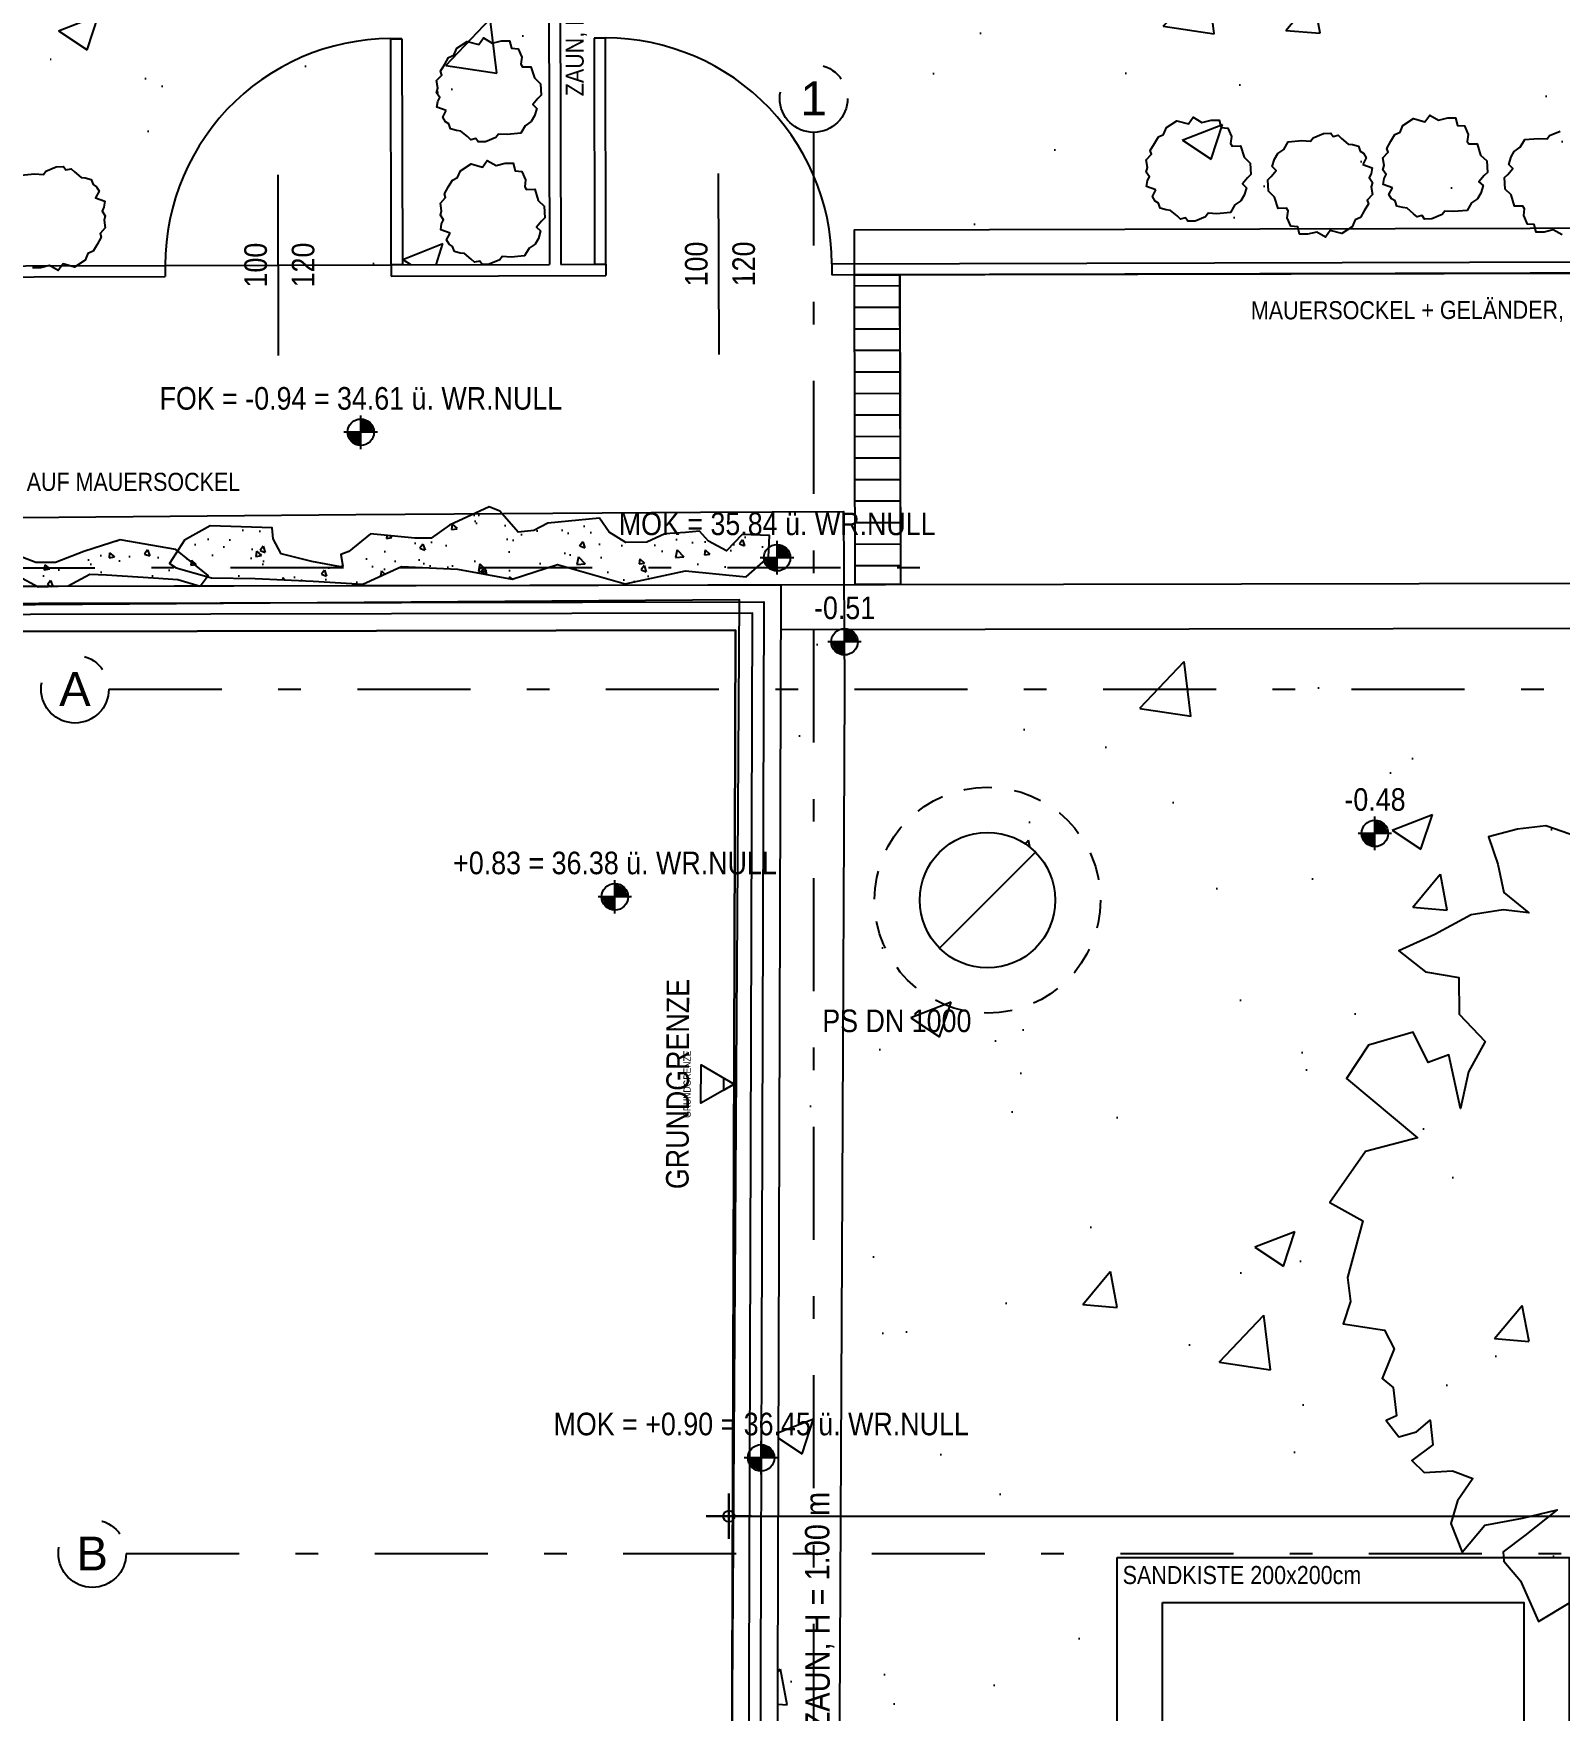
# Model space of a CAD drawing. Header units: millimetres. Extents: x 2639 to 2717, y 1476 to 1588.
# Drawn here: x 2674.53 to 2681.28, y 1527.91 to 1535.33 of the extents above; entities that cross this region are included whole.
import ezdxf
from ezdxf.enums import TextEntityAlignment as Align

# ---------------------------------------------------------------- set-up
doc = ezdxf.new("R2010")
doc.units = ezdxf.units.MM
doc.linetypes.add('HIDDEN2', pattern=[0.1875, 0.125, -0.0625])
doc.linetypes.add('STRICHPUNKT', pattern=[1, 0.5, -0.25, 0, -0.25])
doc.layers.add('00_HLP-G00-LEG-M0', color=6, linetype='Continuous', plot=False)
for name, color, linetype in [('01-SYM-G00-Leg-M0', 8, 'Continuous'), ('01-TXT---------M0', 1, 'Continuous'), ('02-ANS-G00-LEG-M0', 8, 'Continuous'), ('02-ANS-G00-LEG-Rigol', 8, 'Continuous'), ('02-AXO-G00-LEG-M0', 8, 'STRICHPUNKT'), ('02-DIM-G00-LEG-ACHSEN', 8, 'Continuous'), ('02-DIM-G00-LEG-M0', 8, 'Continuous'), ('02-FIL-G00-LEG-GRÜN', 72, 'Continuous'), ('02-TXT-G00-LEG-M0', 8, 'Continuous'), ('05-TXT--------M0', 8, 'Continuous'), ('05-TXT-G00-LEG-M0', 8, 'Continuous'), ('06-SYM-G00-LEG-M0', 8, 'Continuous'), ('07-SYM-G00-LEG-M0', 8, 'STRICHPUNKT'), ('09-FIL-G00-LEG-BLAU', 161, 'Continuous'), ('09-NAT-G00-LEG-PFLANZEN', 9, 'Continuous'), ('09-TXT-G00-LEG-M0', 8, 'Continuous'), ('09-VER-G00-LEG-GRUNDSTÜCKSGRENZE', 161, 'Continuous'), ('09-WEG-G00-Leg-M0', 8, 'Continuous'), ('09-WEG_G00-LEG-M0', 8, 'Continuous')]:
    doc.layers.add(name, color=color, linetype=linetype)
doc.styles.add('ARIAL', font='arial.ttf', dxfattribs={"width": 0.85})
doc.styles.get("Standard").update_dxf_attribs({"font": 'arial.ttf'})
doc.dimstyles.new('pp chromy&schneider', dxfattribs={"dimscale": 0.005, "dimtxt": 25, "dimasz": 10, "dimexe": 0, "dimexo": 0, "dimgap": 5, "dimtad": 1, "dimdec": 1, "dimlfac": 100, "dimrnd": 0.1, "dimzin": 9, "dimdsep": 46, "dimtxsty": 'ARIAL', "dimblk": 'c&s kote', "dimcen": 0, "dimse1": 1, "dimse2": 1, "dimclrd": 8, "dimclrt": 8, "dimadec": 0, "dimazin": 0, "dimtfac": 0.75, "dimtdec": 1, "dimtix": 1, "dimtmove": 2, "dimatfit": 0, "dimldrblk": 'NONE', "dimfxl": 1, "dimtolj": 1, "dimlwd": -1, "dimarcsym": 0})

# ---------------------------------------------------------------- blocks, each defined once
blk = doc.blocks.new('01-HK3')
blk.add_lwpolyline([(0, 0), (0.0423, 0.0732), (-0.0423, 0.0732)], close=True)
at = {"color": 0, "style": 'ARIAL', "width": 0.85}
blk.add_attdef('HEIGHT', text='', height=0.05, dxfattribs=at).set_placement((0, 0.35), align=Align.TOP_CENTER)
blk = doc.blocks.new('01-HK1')
for p, q in [((-0.0005, -0.0742), (-0.0005, 0.0742)), ((0.0737, 0), (-0.0747, 0))]:
    blk.add_line(p, q)
blk.add_circle((-0.0005, 0), 0.0586)
for points in [[(-0.0005, 0.0586), (0.0409, 0.0414), (-0.0005, 0)], [(-0.0005, 0), (0.0581, 0), (0.0409, 0.0414)], [(-0.0591, 0), (-0.0419, -0.0414), (-0.0005, 0)], [(-0.0419, -0.0414), (-0.0005, -0.0586), (-0.0005, 0)]]:
    blk.add_solid(points)
at = {"layer": '01-TXT---------M0', "color": 8, "style": 'ARIAL', "width": 0.85}
blk.add_attdef('HEIGHT', text='', height=0.1, dxfattribs=at).set_placement((0, 0.2), align=Align.TOP_CENTER)
blk = doc.blocks.new('c&s kote')
at = {"color": 8}
for p, q in [((0, -2), (0, 2)), ((0, 2), (0, -2)), ((-2, 0), (2, 0)), ((2, 0), (-2, 0))]:
    blk.add_line(p, q, dxfattribs=at)
blk.add_circle((0, 0), 0.5, dxfattribs=at)
blk = doc.blocks.new('*D2380')
at = {"layer": '02-DIM-G00-LEG-M0', "color": 8, "transparency": 16777216}
blk.add_line((2677.6549, 1528.7651), (2692.6499, 1528.7651), dxfattribs=at)
at = {"layer": 'Defpoints', "color": 0, "transparency": 16777216}
for p in [(2692.6999, 1528.7651), (2677.6049, 1523.2351), (2692.6999, 1523.2351)]:
    blk.add_point(p, dxfattribs=at)
at = {"layer": '02-DIM-G00-LEG-M0', "color": 8, "transparency": 16777216, "xscale": 0.05, "yscale": 0.05, "zscale": 0.05, "rotation": 180}
blk.add_blockref('c&s kote', (2677.6049, 1528.7651), dxfattribs=at)
at = {"layer": '02-DIM-G00-LEG-M0', "color": 8, "transparency": 16777216, "xscale": 0.05, "yscale": 0.05, "zscale": 0.05}
blk.add_blockref('c&s kote', (2692.6999, 1528.7651), dxfattribs=at)
at = {"layer": '02-DIM-G00-LEG-M0', "color": 8, "transparency": 16777216, "insert": (2685.1524, 1528.6762), "char_height": 0.125, "attachment_point": 5, "rotation": 180, "style": 'ARIAL'}
blk.add_mtext('\\A1;1509.5', dxfattribs=at)
blk = doc.blocks.new('_None')
blk = doc.blocks.new('05-TXT')
at = {"layer": '05-TXT--------M0'}
blk.add_line((-0.4, 0), (0.4, 0), dxfattribs=at)
at = {"layer": '05-TXT--------M0', "color": 8, "style": 'ARIAL', "width": 0.85}
blk.add_attdef('BREITE', text='', height=0.1, dxfattribs=at).set_placement((0, 0.05), align=Align.CENTER)
blk.add_attdef('HÖHE', text='', height=0.1, rotation=360, dxfattribs=at).set_placement((0, -0.06), align=Align.TOP_CENTER)
blk = doc.blocks.new('*D2774')
at = {"layer": '02-DIM-G00-LEG-ACHSEN', "color": 8, "transparency": 16777216}
blk.add_arc((2706.1499, 1532.4251), 0.3783, 7.57924, 82.42076, dxfattribs=at)
at = {"layer": 'Defpoints', "color": 0, "transparency": 16777216}
for p in [(2706.1499, 1534.8888), (2706.4775, 1532.6142), (2674.8607, 1532.4251), (2708.5499, 1532.4251), (2706.1499, 1499.9613)]:
    blk.add_point(p, dxfattribs=at)
at = {"layer": '02-DIM-G00-LEG-ACHSEN', "color": 8, "transparency": 16777216, "xscale": 0.05, "yscale": 0.05, "zscale": 0.05}
for p, rotation in [((2706.1499, 1532.8033), 176.2103799030757), ((2706.5282, 1532.4251), 273.7896200982584)]:
    blk.add_blockref('c&s kote', p, dxfattribs=dict(at, rotation=rotation))
at = {"layer": '02-DIM-G00-LEG-ACHSEN', "color": 8, "transparency": 16777216, "insert": (2706.4802, 1532.7553), "char_height": 0.125, "attachment_point": 5, "rotation": 315, "style": 'ARIAL'}
blk.add_mtext('\\A1;90.00°', dxfattribs=at)
blk = doc.blocks.new('*D2813')
at = {"layer": '02-DIM-G00-LEG-ACHSEN', "color": 8, "transparency": 16777216}
blk.add_arc((2677.9799, 1503.0317), 0.9465, 182.33948, 266.973, dxfattribs=at)
at = {"layer": 'Defpoints', "color": 0, "transparency": 16777216}
for p in [(2677.9799, 1534.8888), (2674.9373, 1503.0682), (2708.5499, 1502.6649), (2677.1565, 1502.565), (2677.9799, 1499.9613)]:
    blk.add_point(p, dxfattribs=at)
at = {"layer": '02-DIM-G00-LEG-ACHSEN', "color": 8, "transparency": 16777216, "xscale": 0.05, "yscale": 0.05, "zscale": 0.05}
for p, rotation in [((2677.0335, 1503.0431), 90.82598231942102), ((2677.9799, 1502.0852), 358.4865013265452)]:
    blk.add_blockref('c&s kote', p, dxfattribs=dict(at, rotation=rotation))
at = {"layer": '02-DIM-G00-LEG-ACHSEN', "color": 8, "transparency": 16777216, "insert": (2677.3698, 1502.4289), "char_height": 0.125, "attachment_point": 5, "rotation": 314.65624, "style": 'ARIAL'}
blk.add_mtext('\\A1;90.69°', dxfattribs=at)
blk = doc.blocks.new('*D2814')
at = {"layer": '02-DIM-G00-LEG-ACHSEN', "color": 8, "transparency": 16777216}
blk.add_arc((2706.1499, 1502.6937), 0.9163, 273.12696, 356.18552, dxfattribs=at)
at = {"layer": 'Defpoints', "color": 0, "transparency": 16777216}
for p in [(2706.1499, 1534.8888), (2674.9373, 1503.0682), (2708.5499, 1502.6649), (2706.6049, 1501.8983), (2706.1499, 1499.9613)]:
    blk.add_point(p, dxfattribs=at)
at = {"layer": '02-DIM-G00-LEG-ACHSEN', "color": 8, "transparency": 16777216, "xscale": 0.05, "yscale": 0.05, "zscale": 0.05}
for p, rotation in [((2707.0661, 1502.6827), 87.74900272405822), ((2706.1499, 1501.7774), 181.5634809221943)]:
    blk.add_blockref('c&s kote', p, dxfattribs=dict(at, rotation=rotation))
at = {"layer": '02-DIM-G00-LEG-ACHSEN', "color": 8, "transparency": 16777216, "insert": (2706.8564, 1501.9787), "char_height": 0.125, "attachment_point": 5, "rotation": 224.65624, "style": 'ARIAL'}
blk.add_mtext('\\A1;89.31°', dxfattribs=at)

msp = doc.modelspace()

# ---------------------------------------------------------------- hatches: boundary and pattern name
at = {"layer": '02-ANS-G00-LEG-Rigol'}
h = msp.add_hatch(dxfattribs=at)
h.set_pattern_fill('ANSI31', color=256, scale=0.03, angle=602.4813, style=0)
h.set_pattern_definition([(0.1423, (2608.34053, 1505.36623), (-0.00023657, 0.09524971), [])])
h.paths.add_polyline_path([(2678.1606, 1534.2579), (2678.3606, 1534.2584), (2678.3639, 1532.8879), (2678.1639, 1532.8874)])
at = {"layer": '02-FIL-G00-LEG-GRÜN'}
h = msp.add_hatch(dxfattribs=at)
h.set_pattern_fill('AR-CONC', color=256, scale=0.01, angle=107.33899, style=0)
h.set_pattern_definition([(50.435, (2675.2782, 1543.3507), (1.823, -0.14556), [0.1905, -2.0955]), (355.435, (2675.2782, 1543.3507), (-0.36692, 1.90784), [0.1524, -1.6764]), (100.886, (2675.4301, 1543.3386), (1.4561, 1.76227), [0.1619, -1.7809]), (46.619, (2675.2744, 1543.8587), (2.7139, -0.39984), [0.28575, -3.14325]), (97.07, (2675.5005, 1543.8254), (2.3552, 2.4922), [0.24285, -2.67135]), (351.619, (2675.2744, 1543.8587), (2.3552, 2.4922), [0.2286, -2.5146]), (21.435, (2675.5293, 1543.7337), (1.52386, -1.01112), [0.1905, -2.0955]), (326.435, (2675.5293, 1543.7337), (0.60403, 1.84652), [0.1524, -1.6764]), (71.886, (2675.6563, 1543.6494), (2.12789, 0.8354), [0.1619, -1.7809]), (37.935, (2675.2782, 1543.35074), (0.02447, 0.84576), [0, -1.65608, 0, -1.7018, 0, -1.68275]), (7.935, (2675.2782, 1543.3507), (0.660576, 1.00685), [0, -0.97028, 0, -1.61798, 0, -0.64135]), (327.935, (2674.7118, 1543.34644), (1.3563, -0.046997), [0, -0.635, 0, -1.9812, 0, -2.6289]), (317.935, (2674.4578, 1543.3445), (1.47932, 0.2655), [0, -0.8255, 0, -1.31572, 0, -1.8669])])
h.paths.add_polyline_path([(2676.8104, 1534.3045), (2676.8026, 1537.4545), (2673.3151, 1537.4458), (2673.3193, 1535.782), (2666.4693, 1535.765), (2666.473, 1534.2788)])
h = msp.add_hatch(dxfattribs=at)
h.set_pattern_fill('AR-CONC', color=256, scale=0.01, angle=107.33899, style=0)
h.set_pattern_definition([(50.2925, (2735.0388, 1472.565), (1.822637, -0.15009), [0.1905, -2.0955]), (355.2925, (2735.0388, 1472.565), (-0.362176, 1.908743), [0.1524, -1.6764]), (100.7435, (2735.1907, 1472.5525), (1.460468, 1.758644), [0.1619, -1.7809]), (46.4767, (2735.0362, 1473.073), (2.7129, -0.40658), [0.28575, -3.14325]), (96.928, (2735.2623, 1473.0392), (2.36138, 2.48634), [0.24285, -2.67135]), (351.4765, (2735.0362, 1473.073), (2.36139, 2.48634), [0.2286, -2.5146]), (21.2925, (2735.2908, 1472.9473), (1.52135, -1.014903), [0.1905, -2.0955]), (326.2925, (2735.2908, 1472.9473), (0.60861, 1.84501), [0.1524, -1.6764]), (71.7439, (2735.4176, 1472.8628), (2.129956, 0.83011), [0.1619, -1.7809]), (37.79245, (2735.0388, 1472.56505), (0.02657, 0.845697), [0, -1.65608, 0, -1.7018, 0, -1.68275]), (7.7925, (2735.0388, 1472.56505), (0.6630745, 1.005203), [0, -0.97028, 0, -1.61798, 0, -0.64135]), (327.79245, (2734.4724, 1472.56216), (1.3561807, -0.050366), [0, -0.635, 0, -1.9812, 0, -2.6289]), (317.7925, (2734.2184, 1472.5609), (1.479975, 0.261822), [0, -0.8255, 0, -1.31572, 0, -1.8669])])
h.paths.add_polyline_path([(2678.36, 1534.4584), (2678.3567, 1535.7945), (2683.5793, 1535.8075), (2683.5751, 1537.4713), (2687.7496, 1537.4817), (2687.7302, 1534.4816), (2683.974, 1534.4723), (2682.9451, 1534.4697)])
h = msp.add_hatch(dxfattribs=at)
h.set_pattern_fill('AR-CONC', color=256, scale=0.0015, angle=14.28664, style=0)
h.set_pattern_definition([(317.3824, (2682.86418, 1522.30279), (-0.0363642, -0.2719), [0.028575, -0.314325]), (262.3824, (2682.86418, 1522.3028), (0.2887, 0.039721), [0.02286, -0.25146]), (7.8334, (2682.86115, 1522.28013), (0.2523347, -0.23218), [0.024285, -0.267135]), (313.5666, (2682.9403, 1522.2993), (-0.081568, -0.403314), [0.042862, -0.471488]), (4.018, (2682.9335, 1522.2657), (0.354488, -0.372685), [0.036428, -0.400702]), (258.5664, (2682.9403, 1522.2993), (0.354487, -0.372685), [0.03429, -0.37719]), (288.3824, (2682.91953, 1522.26212), (-0.1636246, -0.2201793), [0.028575, -0.314325]), (233.3824, (2682.91953, 1522.26212), (0.27176, -0.105224), [0.02286, -0.25146]), (338.8338, (2682.9059, 1522.24377), (0.108136, -0.325403), [0.024285, -0.267135]), (304.8824, (2682.86418, 1522.30279), (0.1264886, -0.0104205), [0, -0.248412, 0, -0.25527, 0, -0.2524125]), (274.8824, (2682.86418, 1522.30279), (0.1455366, -0.1069878), [0, -0.145542, 0, -0.242697, 0, -0.0962025]), (234.8824, (2682.86806, 1522.38766), (-0.01787275, -0.2027812), [0, -0.09525, 0, -0.29718, 0, -0.394335]), (224.8824, (2682.8698, 1522.42572), (0.0279524, -0.2237038), [0, -0.123825, 0, -0.197358, 0, -0.280035])])
h.paths.add_polyline_path([(2677.78, 1533.0086), (2677.7844, 1533.1044), (2677.6642, 1533.1099), (2677.5944, 1533.0363), (2677.5144, 1533.0801), (2677.4745, 1533.1239), (2677.4131, 1533.1179), (2677.322, 1533.1116), (2677.2417, 1533.0751), (2677.1492, 1533.0741), (2677.0744, 1533.1194), (2677.0318, 1533.1808), (2676.804, 1533.1594), (2676.7418, 1533.1267), (2676.6727, 1533.1196), (2676.591, 1533.2127), (2676.5438, 1533.2321), (2676.3682, 1533.1507), (2676.2865, 1533.0925), (2676.2143, 1533.0924), (2676.0193, 1533.1116), (2675.9229, 1533.0335), (2675.888, 1533.0213), (2675.8959, 1532.9694), (2675.8855, 1532.9664), (2675.7594, 1532.9894), (2675.6234, 1533.0231), (2675.5887, 1533.09), (2675.584, 1533.1384), (2675.3086, 1533.1475), (2675.1957, 1533.0839), (2675.1291, 1532.9803), (2675.1592, 1532.9618), (2675.3153, 1532.9168), (2675.5077, 1532.9149), (2675.7649, 1532.9031), (2675.9843, 1532.8897), (2676.1562, 1532.9678), (2676.4032, 1532.9565), (2676.6451, 1532.911), (2676.846, 1532.9766), (2677.1461, 1532.8916), (2677.4133, 1532.9481), (2677.6813, 1532.9221)])
h = msp.add_hatch(dxfattribs=at)
h.set_pattern_fill('AR-CONC', color=256, scale=0.0015, angle=17.04654, style=0)
h.set_pattern_definition([(320.1423, (2683.8439, 1522.6034), (-0.0232298, -0.2733355), [0.028575, -0.314325]), (265.1423, (2683.8439, 1522.6034), (0.286453, 0.053576), [0.02286, -0.25146]), (10.5933, (2683.84195, 1522.58063), (0.2632217, -0.2197607), [0.024285, -0.267135]), (316.3265, (2683.9201, 1522.6036), (-0.0620534, -0.406774), [0.042862, -0.471488]), (6.778, (2683.9149, 1522.5697), (0.372022, -0.355183), [0.036428, -0.400703]), (261.3263, (2683.9201, 1522.6036), (0.372021, -0.355184), [0.03429, -0.37719]), (291.1423, (2683.90113, 1522.56545), (-0.152833, -0.2278026), [0.028575, -0.314325]), (236.1423, (2683.90113, 1522.56545), (0.2765113, -0.0920166), [0.02286, -0.25146]), (341.5937, (2683.8884, 1522.54647), (0.123679, -0.3198185), [0.024285, -0.267135]), (307.6423, (2683.84389, 1522.60341), (0.1268437, -0.0043179), [0, -0.248412, 0, -0.25527, 0, -0.2524125]), (277.6423, (2683.84389, 1522.60341), (0.1505193, -0.099856), [0, -0.145542, 0, -0.242697, 0, -0.0962025]), (237.6423, (2683.84368, 1522.68837), (-0.00808795, -0.2034066), [0, -0.09525, 0, -0.29718, 0, -0.394335]), (227.6423, (2683.84358, 1522.72647), (0.0386915, -0.2220984), [0, -0.123825, 0, -0.197358, 0, -0.280035])])
h.paths.add_polyline_path([(2675.3001, 1532.9271), (2675.157, 1533.0436), (2674.9103, 1533.0863), (2674.7503, 1533.034), (2674.6249, 1532.986), (2674.5384, 1532.9858), (2674.4041, 1533.0374), (2674.3088, 1533.0891), (2674.166, 1533.0801), (2673.9107, 1533.0708), (2673.8243, 1533.036), (2673.7853, 1533.0359), (2673.9585, 1532.993), (2673.7898, 1532.9926), (2673.664, 1533.1092), (2673.6553, 1533.1265), (2673.5947, 1533.1437), (2673.517, 1533.0655), (2673.4997, 1533.0352), (2673.4825, 1532.9875), (2673.4913, 1532.9356), (2673.5367, 1532.8774), (2673.6256, 1532.8776), (2673.7035, 1532.8928), (2673.8636, 1532.8889), (2674.028, 1532.8806), (2674.1706, 1532.9632), (2674.2441, 1532.9894), (2674.3437, 1532.9637), (2674.4606, 1532.925), (2674.5473, 1532.8776), (2674.6814, 1532.8822), (2674.7765, 1532.9344), (2674.8501, 1532.9303), (2675.0578, 1532.9178), (2675.166, 1532.9094), (2675.2643, 1532.8807)])
h = msp.add_hatch(dxfattribs=at)
h.set_pattern_fill('AR-CONC', color=256, scale=0.01, angle=107.33899, style=0)
h.set_pattern_definition([(50.2925, (2620.0388, 1472.565), (1.822637, -0.15009), [0.1905, -2.0955]), (355.2925, (2620.0388, 1472.565), (-0.362176, 1.908743), [0.1524, -1.6764]), (100.7435, (2620.1907, 1472.5525), (1.460468, 1.758644), [0.1619, -1.7809]), (46.4767, (2620.0362, 1473.073), (2.7129, -0.40658), [0.28575, -3.14325]), (96.928, (2620.2623, 1473.0392), (2.36138, 2.48634), [0.24285, -2.67135]), (351.4765, (2620.0362, 1473.073), (2.36139, 2.48634), [0.2286, -2.5146]), (21.2925, (2620.2908, 1472.9473), (1.52135, -1.014903), [0.1905, -2.0955]), (326.2925, (2620.2908, 1472.9473), (0.60861, 1.84501), [0.1524, -1.6764]), (71.7439, (2620.4176, 1472.8628), (2.129956, 0.83011), [0.1619, -1.7809]), (37.79245, (2620.0388, 1472.56505), (0.02657, 0.845697), [0, -1.65608, 0, -1.7018, 0, -1.68275]), (7.7925, (2620.0388, 1472.56505), (0.6630745, 1.005203), [0, -0.97028, 0, -1.61798, 0, -0.64135]), (327.79245, (2619.4724, 1472.56216), (1.3561807, -0.050366), [0, -0.635, 0, -1.9812, 0, -2.6289]), (317.7925, (2619.2184, 1472.5609), (1.479975, 0.261822), [0, -0.8255, 0, -1.31572, 0, -1.8669])])
h.paths.add_polyline_path([(2686.1674, 1525.1351), (2686.1674, 1532.7024), (2677.8356, 1532.6868), (2677.8126, 1525.1351)])
h.paths.add_polyline_path([(2679.3231, 1528.5831), (2681.3231, 1528.5831), (2681.3231, 1526.5831), (2679.3231, 1526.5831)], flags=16)
edge = h.paths.add_edge_path(flags=16)
edge.add_arc((2682.5796, 1530.2113), 0.65, 107.04654, 467.04654)
edge = h.paths.add_edge_path(flags=16)
edge.add_arc((2678.7507, 1531.4913), 0.3, 107.04654, 467.04654)
edge = h.paths.add_edge_path(flags=16)
edge.add_arc((2684.6999, 1531.6513), 0.3, 107.04654, 467.04654)

# ---------------------------------------------------------------- linework, layer by layer
at = {"layer": '00_HLP-G00-LEG-M0'}
for points in [[(2660.3476, 1532.69), (2660.3403, 1533.1596), (2662.7913, 1533.1893), (2664.4398, 1533.2092), (2664.4398, 1533.2748), (2664.9977, 1533.2815), (2665.0268, 1533.0471), (2665.3977, 1533.0461), (2669.0363, 1533.0373), (2671.6883, 1533.0562), (2672.8032, 1533.06), (2672.7941, 1533.4914), (2673.4371, 1533.4956), (2673.4395, 1533.1829), (2674.3083, 1533.1829), (2675.9544, 1533.1983), (2677.479, 1533.2083), (2678.1118, 1533.2105), (2678.1167, 1532.4258), (2678.1057, 1530.2136), (2678.0855, 1526.1282)], [(2674.4606, 1532.925), (2674.5473, 1532.8776), (2674.6814, 1532.8822), (2674.7765, 1532.9344), (2674.8501, 1532.9303), (2675.0578, 1532.9178), (2675.166, 1532.9094), (2675.2643, 1532.8807), (2675.3001, 1532.9271), (2675.157, 1533.0436), (2674.9103, 1533.0863), (2674.7503, 1533.034), (2674.6249, 1532.986), (2674.5384, 1532.9858), (2674.4041, 1533.0374)], [(2677.5905, 1523.2559), (2677.6254, 1528.6476), (2677.6524, 1532.8203), (2669.552, 1532.7624), (2661.4516, 1532.7045)]]:
    msp.add_lwpolyline(points, dxfattribs=at)
msp.add_lwpolyline([(2677.78, 1533.0086), (2677.7844, 1533.1044), (2677.6642, 1533.1099), (2677.5944, 1533.0363), (2677.5144, 1533.0801), (2677.4745, 1533.1239), (2677.4131, 1533.1179), (2677.322, 1533.1116), (2677.2417, 1533.0751), (2677.1492, 1533.0741), (2677.0744, 1533.1194), (2677.0318, 1533.1808), (2676.804, 1533.1594), (2676.7418, 1533.1267), (2676.6727, 1533.1196), (2676.591, 1533.2127), (2676.5438, 1533.2321), (2676.3682, 1533.1507), (2676.2865, 1533.0925), (2676.2143, 1533.0924), (2676.0193, 1533.1116), (2675.9229, 1533.0335), (2675.888, 1533.0213), (2675.8959, 1532.9694), (2675.8855, 1532.9664), (2675.7594, 1532.9894), (2675.6234, 1533.0231), (2675.5887, 1533.09), (2675.584, 1533.1384), (2675.3086, 1533.1475), (2675.1957, 1533.0839), (2675.1291, 1532.9803), (2675.1592, 1532.9618), (2675.3153, 1532.9168), (2675.5077, 1532.9149), (2675.7649, 1532.9031), (2675.9843, 1532.8897), (2676.1562, 1532.9678), (2676.4032, 1532.9565), (2676.6451, 1532.911), (2676.846, 1532.9766), (2677.1461, 1532.8916), (2677.4133, 1532.9481), (2677.6813, 1532.9221)], close=True, dxfattribs=at)
at = {"layer": '02-ANS-G00-LEG-M0'}
msp.add_line((2664.9266, 1532.8624), (2687.72, 1532.9056), dxfattribs=at)
for points in [[(2687.7289, 1534.2816), (2678.1606, 1534.2579), (2678.1601, 1534.4579), (2687.7302, 1534.4816)], [(2662.586, 1532.8579), (2664.9251, 1532.8624), (2677.8347, 1532.8869), (2677.8111, 1525.1344), (2677.8049, 1523.2344)], [(2662.6361, 1532.783), (2664.9253, 1532.7874), (2677.7595, 1532.8117), (2677.7361, 1525.2347), (2677.7301, 1523.2847), (2677.6801, 1523.2848), (2677.6861, 1525.2348), (2677.7094, 1532.7616), (2664.9254, 1532.7374), (2662.6362, 1532.733), (2662.6361, 1532.783)], [(2662.5863, 1532.6579), (2664.9255, 1532.6624), (2677.6341, 1532.6865), (2677.6111, 1525.2351), (2677.6049, 1523.2351)]]:
    msp.add_lwpolyline(points, dxfattribs=at)
at = {"layer": '02-ANS-G00-LEG-Rigol'}
msp.add_lwpolyline([(2678.1606, 1534.2579), (2678.3606, 1534.2584), (2678.3639, 1532.8879), (2678.1639, 1532.8874)], close=True, dxfattribs=at)
at = {"layer": '02-AXO-G00-LEG-M0'}
for points in [[(2677.9799, 1534.8888), (2677.9799, 1499.9613)], [(2645.6991, 1532.9551), (2678.638, 1532.9634)], [(2674.8607, 1532.4251), (2708.5499, 1532.4251)], [(2674.9373, 1528.6001), (2708.5499, 1528.6001)]]:
    msp.add_lwpolyline(points, dxfattribs=at)
for centre in [(2677.9799, 1535.0388), (2674.7107, 1532.4251), (2674.7873, 1528.6001)]:
    msp.add_circle(centre, 0.15, dxfattribs=at)
at = {"layer": '06-SYM-G00-LEG-M0'}
msp.add_lwpolyline([(2678.3622, 1533.5753, 0, 0, 0), (2685.9122, 1533.594, 0.1, 0, 0), (2686.2122, 1533.5948, 0, 0, 0)], format="xyseb", dxfattribs=at)
at = {"layer": '09-NAT-G00-LEG-PFLANZEN'}
for points in [[(2676.3541, 1534.9848), (2676.3127, 1534.9995), (2676.3168, 1535.0258), (2676.3254, 1535.0432), (2676.3114, 1535.0642), (2676.3166, 1535.0837), (2676.3113, 1535.1176), (2676.3342, 1535.1423), (2676.3289, 1535.1591), (2676.3473, 1535.1908), (2676.3646, 1535.22), (2676.3876, 1535.2305), (2676.4004, 1535.2606), (2676.4469, 1535.2909), (2676.4977, 1535.2773), (2676.519, 1535.3063), (2676.5576, 1535.2838), (2676.5982, 1535.2939), (2676.6335, 1535.2939), (2676.642, 1535.2607), (2676.672, 1535.2582), (2676.6886, 1535.2211), (2676.6845, 1535.1903), (2676.6918, 1535.1786), (2676.729, 1535.1793), (2676.744, 1535.1296), (2676.771, 1535.1037), (2676.7743, 1535.0527), (2676.7595, 1535.0384), (2676.7366, 1535.0117), (2676.7545, 1534.9944), (2676.7448, 1534.9615), (2676.7303, 1534.9365), (2676.7038, 1534.9183), (2676.6838, 1534.8845), (2676.6241, 1534.8792), (2676.5852, 1534.8814), (2676.5741, 1534.8665), (2676.5279, 1534.8472), (2676.4959, 1534.8464), (2676.4854, 1534.8614), (2676.4627, 1534.856), (2676.4476, 1534.8702), (2676.4185, 1534.8945), (2676.3994, 1534.8969), (2676.3734, 1534.9037), (2676.3654, 1534.9264), (2676.35, 1534.9355), (2676.3384, 1534.9555), (2676.3541, 1534.9848)], [(2679.4948, 1534.634), (2679.4533, 1534.6486), (2679.4574, 1534.675), (2679.466, 1534.6923), (2679.452, 1534.7133), (2679.4573, 1534.7329), (2679.4519, 1534.7667), (2679.4749, 1534.7915), (2679.4696, 1534.8082), (2679.488, 1534.8399), (2679.5053, 1534.8692), (2679.5283, 1534.8797), (2679.5411, 1534.9098), (2679.5876, 1534.9401), (2679.6383, 1534.9264), (2679.6597, 1534.9555), (2679.6983, 1534.933), (2679.7389, 1534.943), (2679.7741, 1534.943), (2679.7827, 1534.9098), (2679.8127, 1534.9074), (2679.8293, 1534.8703), (2679.8252, 1534.8395), (2679.8325, 1534.8278), (2679.8696, 1534.8284), (2679.8847, 1534.7788), (2679.9116, 1534.7528), (2679.9149, 1534.7019), (2679.9002, 1534.6876), (2679.8773, 1534.6609), (2679.8952, 1534.6435), (2679.8855, 1534.6106), (2679.871, 1534.5856), (2679.8445, 1534.5675), (2679.8245, 1534.5337), (2679.7648, 1534.5284), (2679.7258, 1534.5306), (2679.7147, 1534.5156), (2679.6686, 1534.4964), (2679.6365, 1534.4956), (2679.6261, 1534.5105), (2679.6034, 1534.5052), (2679.5883, 1534.5193), (2679.5591, 1534.5436), (2679.5401, 1534.546), (2679.514, 1534.5528), (2679.506, 1534.5756), (2679.4907, 1534.5846), (2679.4791, 1534.6047), (2679.4948, 1534.634)], [(2680.5417, 1534.6435), (2680.5002, 1534.6582), (2680.5043, 1534.6845), (2680.5129, 1534.7019), (2680.4989, 1534.7229), (2680.5042, 1534.7425), (2680.4988, 1534.7763), (2680.5218, 1534.8011), (2680.5165, 1534.8178), (2680.5349, 1534.8495), (2680.5522, 1534.8788), (2680.5752, 1534.8892), (2680.588, 1534.9194), (2680.6345, 1534.9496), (2680.6852, 1534.936), (2680.7066, 1534.965), (2680.7452, 1534.9425), (2680.7858, 1534.9526), (2680.821, 1534.9526), (2680.8296, 1534.9194), (2680.8596, 1534.9169), (2680.8762, 1534.8798), (2680.8721, 1534.849), (2680.8794, 1534.8373), (2680.9165, 1534.838), (2680.9316, 1534.7883), (2680.9585, 1534.7624), (2680.9618, 1534.7114), (2680.9471, 1534.6972), (2680.9242, 1534.6704), (2680.9421, 1534.6531), (2680.9324, 1534.6202), (2680.9179, 1534.5952), (2680.8914, 1534.577), (2680.8714, 1534.5433), (2680.8117, 1534.5379), (2680.7727, 1534.5401), (2680.7616, 1534.5252), (2680.7155, 1534.5059), (2680.6834, 1534.5052), (2680.673, 1534.5201), (2680.6503, 1534.5147), (2680.6352, 1534.5289), (2680.606, 1534.5532), (2680.587, 1534.5556), (2680.5609, 1534.5624), (2680.5529, 1534.5851), (2680.5376, 1534.5942), (2680.526, 1534.6142), (2680.5417, 1534.6435)], [(2680.4098, 1534.7468), (2680.4513, 1534.7322), (2680.4472, 1534.7058), (2680.4386, 1534.6885), (2680.4526, 1534.6675), (2680.4473, 1534.6479), (2680.4527, 1534.614), (2680.4297, 1534.5893), (2680.435, 1534.5726), (2680.4166, 1534.5409), (2680.3993, 1534.5116), (2680.3763, 1534.5011), (2680.3635, 1534.471), (2680.317, 1534.4407), (2680.2663, 1534.4543), (2680.2449, 1534.4253), (2680.2063, 1534.4478), (2680.1657, 1534.4378), (2680.1305, 1534.4378), (2680.1219, 1534.471), (2680.0919, 1534.4734), (2680.0753, 1534.5105), (2680.0794, 1534.5413), (2680.0721, 1534.553), (2680.0349, 1534.5524), (2680.0199, 1534.602), (2679.9929, 1534.628), (2679.9897, 1534.6789), (2680.0044, 1534.6932), (2680.0273, 1534.7199), (2680.0094, 1534.7372), (2680.0191, 1534.7702), (2680.0336, 1534.7952), (2680.0601, 1534.8133), (2680.0801, 1534.8471), (2680.1398, 1534.8524), (2680.1787, 1534.8502), (2680.1899, 1534.8652), (2680.236, 1534.8844), (2680.2681, 1534.8852), (2680.2785, 1534.8702), (2680.3012, 1534.8756), (2680.3163, 1534.8615), (2680.3455, 1534.8371), (2680.3645, 1534.8347), (2680.3906, 1534.8279), (2680.3986, 1534.8052), (2680.4139, 1534.7961), (2680.4255, 1534.7761), (2680.4098, 1534.7468)], [(2676.3707, 1534.4427), (2676.3293, 1534.4573), (2676.3334, 1534.4837), (2676.342, 1534.501), (2676.328, 1534.522), (2676.3333, 1534.5416), (2676.3279, 1534.5755), (2676.3509, 1534.6002), (2676.3456, 1534.617), (2676.364, 1534.6487), (2676.3813, 1534.6779), (2676.4042, 1534.6884), (2676.4171, 1534.7185), (2676.4636, 1534.7488), (2676.5143, 1534.7352), (2676.5357, 1534.7642), (2676.5743, 1534.7417), (2676.6148, 1534.7518), (2676.6501, 1534.7518), (2676.6586, 1534.7185), (2676.6887, 1534.7161), (2676.7053, 1534.679), (2676.7012, 1534.6482), (2676.7085, 1534.6365), (2676.7456, 1534.6372), (2676.7607, 1534.5875), (2676.7876, 1534.5616), (2676.7909, 1534.5106), (2676.7762, 1534.4963), (2676.7532, 1534.4696), (2676.7712, 1534.4523), (2676.7615, 1534.4194), (2676.747, 1534.3943), (2676.7205, 1534.3762), (2676.7004, 1534.3424), (2676.6408, 1534.3371), (2676.6018, 1534.3393), (2676.5907, 1534.3244), (2676.5446, 1534.3051), (2676.5125, 1534.3043), (2676.502, 1534.3193), (2676.4794, 1534.3139), (2676.4643, 1534.3281), (2676.4351, 1534.3524), (2676.416, 1534.3548), (2676.39, 1534.3616), (2676.382, 1534.3843), (2676.3667, 1534.3934), (2676.355, 1534.4134), (2676.3707, 1534.4427)]]:
    msp.add_lwpolyline(points, close=True, dxfattribs=at)
for points in [[(2681.2918, 1534.4349), (2681.2532, 1534.4574), (2681.2126, 1534.4473), (2681.1774, 1534.4473), (2681.1688, 1534.4805), (2681.1388, 1534.483), (2681.1222, 1534.5201), (2681.1263, 1534.5509), (2681.119, 1534.5626), (2681.0818, 1534.5619), (2681.0668, 1534.6116), (2681.0399, 1534.6375), (2681.0366, 1534.6885), (2681.0513, 1534.7027), (2681.0742, 1534.7295), (2681.0563, 1534.7468), (2681.066, 1534.7797), (2681.0805, 1534.8047), (2681.107, 1534.8229), (2681.127, 1534.8566), (2681.1867, 1534.862), (2681.2256, 1534.8598), (2681.2368, 1534.8747), (2681.2829, 1534.894)], [(2674.4723, 1534.6992), (2674.532, 1534.7046), (2674.5709, 1534.7024), (2674.582, 1534.7173), (2674.6282, 1534.7366), (2674.6602, 1534.7373), (2674.6707, 1534.7224), (2674.6934, 1534.7278), (2674.7085, 1534.7136), (2674.7376, 1534.6893), (2674.7567, 1534.6869), (2674.7827, 1534.6801), (2674.7907, 1534.6574), (2674.806, 1534.6483), (2674.8177, 1534.6283), (2674.802, 1534.599), (2674.802, 1534.599), (2674.8434, 1534.5843), (2674.8393, 1534.558), (2674.8307, 1534.5406), (2674.8447, 1534.5196), (2674.8394, 1534.5), (2674.8448, 1534.4662), (2674.8219, 1534.4415), (2674.8272, 1534.4247), (2674.8087, 1534.393), (2674.7914, 1534.3637), (2674.7685, 1534.3533), (2674.7557, 1534.3231), (2674.7092, 1534.2929), (2674.6584, 1534.3065), (2674.637, 1534.2775), (2674.5985, 1534.3), (2674.5579, 1534.2899), (2674.5226, 1534.2899)], [(2681.3943, 1531.7589), (2681.2196, 1531.8197), (2681.0948, 1531.8059), (2680.9667, 1531.7711), (2681.0074, 1531.6499), (2681.0345, 1531.5248), (2681.1455, 1531.4354), (2681.0315, 1531.4478), (2680.8897, 1531.4259), (2680.7286, 1531.3388), (2680.5698, 1531.2664), (2680.6883, 1531.1747), (2680.835, 1531.1487), (2680.8371, 1530.9863), (2680.9518, 1530.8661), (2680.8779, 1530.7314), (2680.8418, 1530.5696), (2680.7916, 1530.8069), (2680.7, 1530.773), (2680.6324, 1530.9077), (2680.4359, 1530.8492), (2680.3377, 1530.7015), (2680.6526, 1530.4396), (2680.4222, 1530.3787), (2680.2643, 1530.1535), (2680.4104, 1530.0716), (2680.3425, 1529.8216), (2680.3558, 1529.7159), (2680.3226, 1529.6164), (2680.5065, 1529.5886), (2680.5489, 1529.5053), (2680.4958, 1529.3741), (2680.5448, 1529.3347), (2680.5586, 1529.2099), (2680.5136, 1529.1884), (2680.5701, 1529.1168), (2680.6482, 1529.1384), (2680.7081, 1529.1904), (2680.7207, 1529.0815), (2680.6264, 1529.011), (2680.682, 1528.9583), (2680.8071, 1528.9652), (2680.8971, 1528.9319), (2680.8294, 1528.833), (2680.7996, 1528.7336), (2680.8498, 1528.6055), (2680.9502, 1528.7255), (2681.1167, 1528.7567), (2681.2701, 1528.7932), (2681.1271, 1528.6794), (2681.032, 1528.6073), (2681.0339, 1528.5662), (2681.1078, 1528.4788), (2681.1878, 1528.2994), (2681.3318, 1528.3859)]]:
    msp.add_lwpolyline(points, dxfattribs=at)
at = {"layer": '09-VER-G00-LEG-GRUNDSTÜCKSGRENZE'}
msp.add_lwpolyline([(2705.1999, 1502.4117), (2694.0369, 1502.539), (2677.5417, 1502.7425), (2677.6341, 1532.6865), (2650.7161, 1532.6354), (2650.5861, 1532.6361), (2650.6686, 1548.8038), (2650.6784, 1550.7161), (2665.6721, 1550.8323), (2688.0349, 1550.8878), (2687.9172, 1532.7053), (2688.0514, 1532.7062), (2705.1999, 1532.7388)], close=True, dxfattribs=at)
at = {"layer": '09-WEG-G00-Leg-M0'}
for points in [[(2676.158, 1535.3029), (2676.1604, 1534.3029), (2676.1104, 1534.3028), (2676.108, 1535.3028)], [(2677.008, 1535.305), (2677.0104, 1534.305), (2677.0604, 1534.3051), (2677.058, 1535.3051)]]:
    msp.add_lwpolyline(points, close=True, dxfattribs=at)
for points in [[(2675.1104, 1534.3003), (2675.1106, 1534.2503)], [(2676.1104, 1534.3028), (2676.1106, 1534.2528)], [(2677.0604, 1534.3051), (2677.0606, 1534.2551)], [(2678.0604, 1534.3076), (2678.0606, 1534.2576)]]:
    msp.add_lwpolyline(points, dxfattribs=at)
for centre, start, end in [((2676.1125, 1534.3019), 87.39734, 180.09291), ((2677.0584, 1534.3043), 0.1917, 92.88727)]:
    msp.add_arc(centre, 1.002, start, end, dxfattribs=at)
at = {"layer": '09-WEG_G00-LEG-M0'}
for p, q in [((2676.8016, 1537.8545), (2676.8104, 1534.3045)), ((2676.8516, 1537.8546), (2676.8604, 1534.3046)), ((2678.0604, 1534.3076), (2687.8763, 1534.332)), ((2678.0606, 1534.2576), (2687.8765, 1534.282)), ((2686.2144, 1532.7027), (2677.8356, 1532.6868))]:
    msp.add_line(p, q, dxfattribs=at)
for points in [[(2666.473, 1534.2788), (2675.1104, 1534.3003)], [(2675.1104, 1534.3003), (2676.1104, 1534.3028)], [(2676.1104, 1534.3028), (2676.8104, 1534.3045)], [(2676.1106, 1534.2528), (2677.0606, 1534.2551)], [(2676.8604, 1534.3046), (2677.0604, 1534.3051)], [(2678.3605, 1534.2584), (2678.3639, 1532.8922)], [(2666.4231, 1534.2287), (2675.1106, 1534.2503)], [(2677.6341, 1532.6865), (2664.9255, 1532.6624)], [(2677.6111, 1525.2351), (2677.6341, 1532.6865)], [(2678.5373, 1531.2794), (2678.9612, 1531.7033)]]:
    msp.add_lwpolyline(points, dxfattribs=at)
for points in [[(2679.3231, 1528.5831), (2681.3231, 1528.5831), (2681.3231, 1526.5831), (2679.3231, 1526.5831)], [(2679.5231, 1528.3831), (2681.1231, 1528.3831), (2681.1231, 1526.7831), (2679.5231, 1526.7831)]]:
    msp.add_lwpolyline(points, close=True, dxfattribs=at)
at = {"layer": '09-WEG_G00-LEG-M0', "linetype": 'HIDDEN2'}
msp.add_circle((2678.7492, 1531.4913), 0.5, dxfattribs=at)
at = {"layer": '09-WEG_G00-LEG-M0'}
msp.add_circle((2678.7492, 1531.4913), 0.3, dxfattribs=at)

# ---------------------------------------------------------------- block references
at = {"layer": '00_HLP-G00-LEG-M0', "rotation": 4.1274855072e-05}
msp.add_blockref('01-HK1', (2677.8185, 1533.0065), dxfattribs=at).add_auto_attribs({'HEIGHT': 'MOK = 35.84 ü. WR.NULL'})
at = {"layer": '01-SYM-G00-Leg-M0'}
for p, rotation, values in [((2675.976, 1533.5617), 4.1274855072e-05, {'HEIGHT': 'FOK = -0.94 = 34.61 ü. WR.NULL'}), ((2678.1169, 1532.6347), 4.12750170513e-05, {'HEIGHT': '-0.51'}), ((2680.4641, 1531.7866), 4.12755689921e-05, {'HEIGHT': '-0.48'}), ((2677.1006, 1531.5059), 4.1274855072e-05, {'HEIGHT': '+0.83 = 36.38 ü. WR.NULL'}), ((2677.7478, 1529.0232), 4.1274855072e-05, {'HEIGHT': 'MOK = +0.90 = 36.45 ü. WR.NULL'})]:
    msp.add_blockref('01-HK1', p, dxfattribs=dict(at, rotation=rotation)).add_auto_attribs(values)
at = {"layer": '05-TXT-G00-LEG-M0', "rotation": 90.14230371224883}
for p in [(2675.6104, 1534.3015), (2677.5604, 1534.3064)]:
    msp.add_blockref('05-TXT', p, dxfattribs=at).add_auto_attribs({'BREITE': '100', 'HÖHE': '120'})
at = {"layer": '09-FIL-G00-LEG-BLAU'}
ref = msp.add_blockref('01-HK3', (2677.6279, 1530.6768), dxfattribs=dict(at, xscale=-2.000000000016161, yscale=2.000000000025193, zscale=2, rotation=89.82307159323298))
ref.add_attrib('HEIGHT', 'GRUNDGRENZE', dxfattribs={"layer": '0', "color": 0, "extrusion": (0, 0, -1), "height": 0.1, "rotation": 270.17693, "style": 'ARIAL', "text_generation_flag": 2, "width": 0.85}).set_placement((-2677.3279, 1530.6777), align=Align.TOP_CENTER)
at = {"layer": '09-FIL-G00-LEG-BLAU', "xscale": 0.6400000009155393, "yscale": 0.6400000008864751, "zscale": 0.6400000009004617, "rotation": 90.00000002129423}
msp.add_blockref('01-HK3', (2677.6279, 1530.6768), dxfattribs=at).add_auto_attribs({'HEIGHT': 'GRUNDGRENZE'})

# ---------------------------------------------------------------- texts
at = {"layer": '02-AXO-G00-LEG-M0', "char_height": 0.15, "width": 0.3033, "attachment_point": 5, "rotation": 0}
for s, insert in [('{\\fArial|b0|i0|c0|p34;1}', (2677.9799, 1535.0388)), ('{\\fArial|b0|i0|c0|p34;B}', (2674.7873, 1528.6001))]:
    msp.add_mtext(s, dxfattribs=dict(at, insert=insert))
at = {"layer": '02-AXO-G00-LEG-M0', "insert": (2674.7107, 1532.4251), "char_height": 0.15, "width": 0.3033, "attachment_point": 5}
msp.add_mtext('{\\fArial|b0|i0|c0|p34;A}', dxfattribs=at)
at = {"layer": '02-TXT-G00-LEG-M0', "style": 'ARIAL', "width": 0.85}
for s, height, rotation, p in [('ZAUN, H = 1.20 m', 0.08, 90.1423, (2676.9866, 1535.0488)), ('MAUERSOCKEL + GELÄNDER, H = 1.00 m', 0.08, 0.1423, (2679.9149, 1534.0368)), ('MAUERSOCKEL + ZAUN, H = 1.00 m', 0.108, 90.1423, (2678.0868, 1526.6924))]:
    msp.add_text(s, height=height, rotation=rotation, dxfattribs=at).set_placement(p, align=Align.BOTTOM_LEFT)
at = {"layer": '07-SYM-G00-LEG-M0', "insert": (2678.0182, 1531.0073), "char_height": 0.1, "width": 1.6077, "attachment_point": 1, "rotation": 359.99607, "style": 'ARIAL'}
msp.add_mtext('PS DN 1000', dxfattribs=at)
at = {"layer": '09-TXT-G00-LEG-M0', "insert": (2672.8347, 1533.3824), "char_height": 0.08, "width": 4.966097, "attachment_point": 1, "rotation": 0, "style": 'ARIAL'}
msp.add_mtext('KLETTERPFLANZEN, RANKGERÜST AUF MAUERSOCKEL', dxfattribs=at)
at = {"layer": '09-TXT-G00-LEG-M0', "insert": (2679.3474, 1528.5449), "char_height": 0.08, "width": 1.8, "attachment_point": 1, "style": 'ARIAL'}
msp.add_mtext('SANDKISTE 200x200cm', dxfattribs=at)

# ---------------------------------------------------------------- dimensions: what is measured, and where the dimension line sits
at = {"layer": '02-DIM-G00-LEG-ACHSEN'}
for base, line1, line2, picture, middle in [((2706.4775, 1532.6142), ((2674.8607, 1532.4251), (2708.5499, 1532.4251)), ((2706.1499, 1534.8888), (2706.1499, 1499.9613)), '*D2774', (2706.4802, 1532.7553)), ((2677.1565, 1502.565), ((2677.9799, 1534.8888), (2677.9799, 1499.9613)), ((2674.9373, 1503.0682), (2708.5499, 1502.6649)), '*D2813', (2677.3698, 1502.4289)), ((2706.6049, 1501.8983), ((2706.1499, 1534.8888), (2706.1499, 1499.9613)), ((2674.9373, 1503.0682), (2708.5499, 1502.6649)), '*D2814', (2706.8564, 1501.9787))]:
    dim = msp.add_angular_dim_2l(base=base, line1=line1, line2=line2, dimstyle='pp chromy&schneider', override={"dimzin": 8, "dimadec": 2}, dxfattribs=at)
    dim.commit()
    dim.dimension.update_dxf_attribs({"geometry": picture, "text_midpoint": middle})
at = {"layer": '02-DIM-G00-LEG-M0'}
dim = msp.add_linear_dim(base=(2692.6999, 1528.7651), p1=(2677.6049, 1523.2351), p2=(2692.6999, 1523.2351), dimstyle='pp chromy&schneider', dxfattribs=at)
dim.commit()
dim.dimension.update_dxf_attribs({"geometry": '*D2380', "text_midpoint": (2685.1524, 1528.6762)})

doc.saveas('drawing.dxf')
